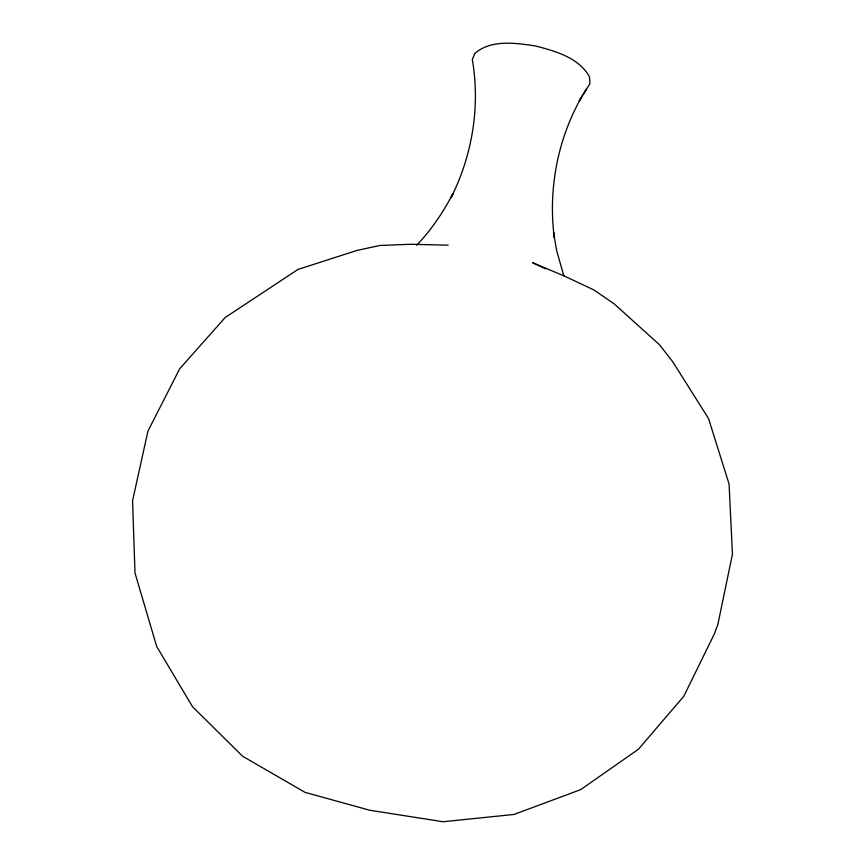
<?xml version="1.0" encoding="UTF-8"?>
<svg xmlns="http://www.w3.org/2000/svg" width="865" height="865" viewBox="0 0 865 865"><rect width="100%" height="100%" fill="white"/><g stroke="black" fill="none" stroke-linecap="round" stroke-linejoin="round"><path stroke-width="1.3" d="M582.469 95.528C557.774 138.13 548.01 188.808 554.27 237.594L553.546 232.426L556.649 250.612L563.807 275.794M584.708 92.004L586.297 89.246L579.258 100.816L581.399 97.464M582.913 94.836L589.919 83.7L589.487 76.909C578.869 57.523 555.2 51.1 535.262 45.91C515.464 43.012 491.32 39.249 474.853 53.392L472.312 59.566C480.399 106.395 472.322 155.495 450.957 197.847L452.99 193.587C443.161 212.26 431.311 230.014 416.638 245.228M448.189 245.195L411.135 244.254L379.93 245.465L357.018 250.418L297.949 269.447L225.192 317.52L179.682 368.782L147.947 431.127L132.561 500.727L134.994 572.987L156.716 646.544L192.452 706.619L242.546 756.205L305.118 792.394L369.69 810.235L443.15 821.75L514.08 814.43L580.61 789.669L638.402 749.285L683.858 696.174L714.339 633.969L717.842 624.541L732.439 554.249L729.076 484.032L708.543 418.563L672.786 361.819L659.508 344.746L614.193 303.875L593.779 289.894L564.51 276.108L532.624 262.722L545.545 268.81"/></g></svg>
